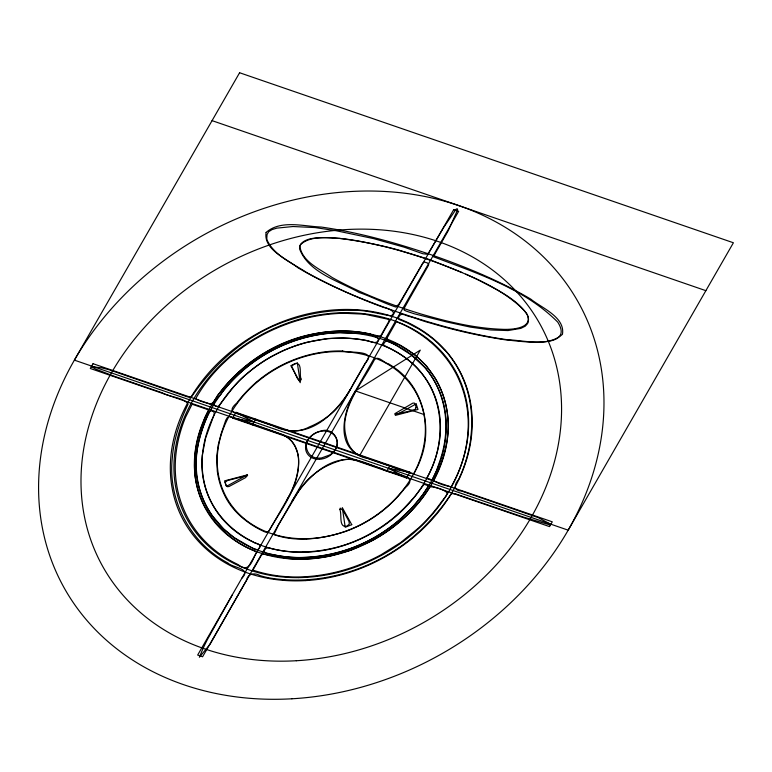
<?xml version="1.0" encoding="UTF-8"?>
<svg xmlns="http://www.w3.org/2000/svg" width="772" height="772" viewBox="0 0 772 772"><rect width="100%" height="100%" fill="white"/><g stroke="black" fill="none" stroke-linecap="round" stroke-linejoin="round"><path stroke-width="1.16" d="M470.775 438.506L470.457 440.822A161.358 132.176 -28.7 0 1 461.299 473.477L460.363 475.735M441.314 456.773L436.441 470.756L432.088 480.078L427.273 478.09A1.438 1.177 -28.7 0 1 427.099 477.405C444.633 446.361 445.357 405.097 423.519 375.781A114.179 93.537 -28.7 0 0 410.212 361.634A144.711 118.541 -28.7 0 0 390.651 348.712L383.607 345.152A1.033 0.849 -28.7 0 1 383.52 344.756L383.954 343.492A9.428 7.72 -28.7 0 1 384.485 342.536L386.27 340.906L388.779 341.871A62.117 50.884 -28.7 0 1 395.882 345.152L411.109 354.84L424.089 366.768M418.144 465.429L414.139 473.419A1.033 0.849 -28.7 0 1 413.676 473.564L409.285 472.869L367.134 458.278C356.008 456.638 348.336 447.731 346.203 437.01A58.305 47.758 -28.7 0 1 344.746 422.988C347.101 399.201 363.747 380.49 374.333 359.926C377.952 354.753 384.331 363.284 388.48 363.815A128.799 105.503 -28.7 0 1 396.567 369.219C422.979 388.673 431.963 426.337 421.522 456.773A112.915 92.495 -28.7 0 1 418.144 465.429M287.145 499.387C298.272 480.888 307.758 446.341 282.87 434.8M355.419 390.922C344.293 409.421 334.807 443.968 359.694 455.509L420.277 350.131L355.419 390.922L424.552 414.718M232.333 594.836L207.803 638.82A174.839 143.216 -28.7 0 0 202.669 649.368L199.369 657.233L210.052 644.282L246.5 580.293C247.831 573.384 254.702 572.486 260.067 575.622A96.104 78.725 -28.7 0 0 271.464 578.276C324.732 586.257 380.509 567.439 419.775 531.011A207.388 169.879 -28.7 0 0 443.852 504.406M232.661 418.086L235.971 412.335L409.903 472.223L406.603 477.974L232.661 418.086L254.065 422.014L235.971 412.335M252.415 424.88L255.725 419.138M386.849 471.171L390.149 465.419M241.925 578.151C252.068 568.028 232.565 567.931 227.962 563.02C190.443 543.353 167.543 500.024 172.32 457.892C173.642 439.046 180.165 420.952 188.127 404.017C183.408 397.3 169.493 397.146 162.188 392.774L113.928 376.128L95.882 369.18L91.289 366.671L101.479 367.79L109.199 369.759L187.268 396.827L190.52 397.387A2.123 1.737 -28.7 0 0 191.408 397.088C215.89 361.325 250.398 331.294 292.839 318.981A160.885 131.79 -28.7 0 1 351.472 310.363C364.944 309.63 377.962 313.808 390.931 315.873C398.275 312.042 387.573 308.115 383.838 307.507C357.301 297.886 331.535 286.065 306.745 272.584C292.877 263.348 274.871 256.179 267.18 240.314A16.395 13.433 -28.7 0 1 266.794 238.471L267.044 234.563L268.695 231.696L272.005 229.612L276.858 228.126L292.993 226.524L315.024 227.566L336.119 230.722L373.503 238.606L404.113 247.156L422.863 253.737L426.897 254.21L428.721 252.685L443.813 227.238L456.059 209.28A2.297 1.882 -28.7 0 1 456.706 208.894L457.4 208.855L457.555 209.752A3.725 3.049 -28.7 0 1 457.4 210.302L448.329 230.567L433.372 256.729C476.913 273.288 524.217 288.4 557.751 322.127C575.787 350.613 517.394 340.761 504.859 339.757C479.634 335.916 454.718 330.358 430.342 323.014C422.767 321.191 415.597 317.929 408.002 316.124C405.31 315.179 400.919 312.563 399.172 316.24A7.749 6.35 -28.7 0 0 398.699 317.244L398.4 318.614L399.114 319.512L406.834 322.599L418.704 328.93A160.412 131.404 -28.7 0 1 437.705 343.048L444.884 350.285M350.478 389.213C337.248 411.003 313.596 435.977 285.621 430.004M292.086 501.086C305.316 479.306 328.978 454.322 356.944 460.295M443.813 504.386L451.263 493.974A2.248 1.843 -28.7 0 1 451.996 493.617L455.403 493.839L522.847 516.893L550.455 525.057L549.066 523.377L538.441 517.694L461.473 491.04C453.54 491.031 454.1 484.391 458.443 479.759A72.558 59.434 -28.7 0 0 460.373 475.745M405.02 487.923C422.168 473.969 388.644 474.481 382.526 468.874C369.489 465.072 356.596 457.13 342.546 459.967C333.118 462.64 323.97 466.626 316.144 472.589A64.935 53.191 -28.7 0 0 306.069 481.574L302.614 485.549A57.099 46.774 -28.7 0 0 299.218 490.172L278.509 524.854L273.944 534.562C296.766 542.755 322.561 538.779 345.113 531.58A106.941 87.603 -28.7 0 0 384.736 509.095A113.899 93.306 -28.7 0 0 404.991 487.914M236.724 373.928C258.34 353.499 285.524 338.821 314.937 333.678A141.749 116.118 -28.7 0 1 343.067 331.014L348.529 331.111A115.588 94.676 -28.7 0 1 370.039 334.093M256.169 382.343C268.173 371.959 282.147 363.93 297.056 358.536A111.795 91.579 -28.7 0 1 342.633 350.97M342.633 350.961C349.185 353.422 378.155 349.475 365.146 363.294L354.203 382.323C347.313 395.756 338.879 408.832 326.218 417.565A63.873 52.322 -28.7 0 1 309.447 426.877C297.847 433.237 284.598 431.432 273.143 425.912L246.007 416.571C238.529 413.174 224.777 413.31 236.821 402.994A121.571 99.588 -28.7 0 1 256.14 382.323M339.41 238.451C326.788 237.622 311.454 235.585 300.945 244.116A6.272 5.134 -28.7 0 0 299.941 245.814M409.903 472.223L388.499 468.295L406.603 477.974M370.058 334.064C374.063 335.637 380.866 338.831 382.468 332.655L388.75 321.615L389.049 320.283L388.345 319.299L364.461 314.175L343.656 313.258A162.265 132.919 -28.7 0 0 312.351 316.81C265.095 326.614 219.296 356.346 195.75 398.603C199.736 401.508 205.072 402.415 209.752 403.92C215.089 403.824 215.899 395.891 219.634 392.929A74.903 61.355 -28.7 0 1 220.86 391.298A132.755 108.746 -28.7 0 1 236.734 373.938M212.059 120.635L705.869 290.668M461.994 272.535L429.666 259.624L397.368 249.703A454.081 371.959 -28.7 0 0 339.419 238.413M465.719 274.147C485.221 282.504 504.434 292.366 520.299 306.658C524.265 310.556 529.64 315.43 528.309 321.625A9.505 7.788 -28.7 0 1 527.459 323.748L525.259 326.17L520.868 328.37L508.015 330.561L490.78 329.962L470.447 327.116L446.824 321.992L414.371 313.808L406.304 311.126L404.238 310.151L403.824 308.925L407.664 302.016A68.409 56.038 -28.7 0 0 408.465 300.549L428.46 265.327L428.711 264.024L427.505 263.011L424.455 262.007L422.728 263.184L399.385 303.406L396.258 306.938A1.322 1.081 -28.7 0 1 395.718 307.015C383.327 302.952 371.506 296.67 359.086 292.463C338.831 281.085 308.346 272.574 299.536 248.777C299.237 241.617 307.96 238.924 313.712 238.258C337.827 235.875 361.875 241.414 385.238 246.77C417.324 254.914 448.754 265.867 478.64 280.12C495.971 289.403 515.609 297.847 527.228 314.445C533.51 328.872 510.784 329.789 501.771 329.277C474.394 328.283 447.577 321.683 421.377 314.108C390.526 304.718 360.157 293.157 331.97 277.38C320.332 269.225 302.576 262.19 299.893 246.644M444.99 350.198A156.34 128.065 -28.7 0 1 470.621 438.515M424.224 366.671A131.182 107.462 -28.7 0 1 441.237 456.763M195.905 461.627C195.451 475.137 198.298 488.676 203.885 500.97A137.32 112.48 -28.7 0 0 212.454 515.879L223.619 528.897L234.35 537.727L254.191 549.095L257.645 549.703L259.392 548.033A5.674 4.642 -28.7 0 0 259.865 546.808C260.453 542.948 254.683 543.797 252.705 541.703C228.464 529.775 208.874 507.416 203.596 480.541A117.373 96.143 -28.7 0 1 202.225 455.538L205.574 438.187L214.336 413.956L213.728 411.553L210.669 410.704A1.515 1.245 -28.7 0 0 210.08 410.965L208.768 412.75A63.873 52.322 -28.7 0 0 206.983 416.793C201.289 431.133 196.551 446.11 195.905 461.627M225.27 482.268L225.549 483.976A11.541 9.447 -28.7 0 0 226.138 485.308L227.412 486.746L229.101 486.485L245.457 477.694L247.6 475.388L227.47 480.531L225.27 482.268M386.656 338.792L388.094 340.442L399.481 345.007L415.654 355.236L426.366 365.764L434.906 377.749A134.54 110.213 -28.7 0 1 447.48 414.082C450.713 437.164 443.755 460.112 433.536 480.58L435.466 481.651A64.838 53.114 -28.7 0 0 443.003 484.893L451.089 486.9C466.163 460.759 472.252 429.126 465.516 399.5A158.202 129.59 -28.7 0 0 454.061 370.068C441.266 347.825 420.103 330.976 396.335 321.673L386.656 338.792M301.061 379.1C300.54 384.166 296.651 377.653 296.023 375.52A49.669 40.684 -28.7 0 1 295.599 374.632L294.248 371.66A36.767 30.118 -28.7 0 0 293.804 370.792L291.671 366.16L294.228 363.95A10.297 8.434 -28.7 0 1 295.869 363.38C302.556 363.052 299.082 374.488 301.061 379.1M306.33 444.913C306.021 450.298 309.302 456.155 314.696 457.622A18.364 15.044 -28.7 0 0 321.606 457.931L329.644 455.007A16.106 13.192 -28.7 0 0 334.064 451.195C343 442.25 332.664 426.511 320.843 431.104A17.881 14.649 -28.7 0 0 314.88 433.439C310.74 435.91 306.793 439.886 306.33 444.913M216.7 456.58L217.279 471.074A111.95 91.704 -28.7 0 0 223.938 493.848C231.282 510.273 245.583 522.258 261.332 530.267C263.503 531.136 266.33 533.404 268.54 531.57C281.587 508.594 300.472 485.829 298.561 458.037A56.684 46.436 -28.7 0 0 297.297 452.083L295.068 446.37L291.835 441.362L288.294 438.004L282.996 434.723L240.14 419.447L229.091 416.533L227.19 417.739L225.733 420.248L221.159 433.642L218.196 445.116L216.7 456.58M416.04 407.722L415.075 409.421L409.372 411.051A38.484 31.527 -28.7 0 1 407.085 411.698L394.743 414.294A2.885 2.364 -28.7 0 1 395.148 413.493L412.702 403.187L414.294 403.013L415.375 404.702A15.112 12.381 -28.7 0 1 415.847 406.236L416.04 407.722M339.844 509.452C342.121 514.499 338.609 526.523 345.779 526.465A9.689 7.932 -28.7 0 0 347.014 525.973L349.291 524.188L349.05 521.592L343.347 510.861L340.22 508.121L339.844 509.452M378.57 339.111C377.508 345.567 369.788 341.031 365.87 340.336A168.228 137.802 -28.7 0 0 343.366 338.107L327.965 338.541L307.073 342.237A124.9 102.309 -28.7 0 0 281.577 351.328L271.908 356.23A116.408 95.361 -28.7 0 0 260.067 363.573A121.822 99.791 -28.7 0 0 247.715 373.108C235.807 382.198 227.663 394.936 218.476 406.284A1.911 1.563 -28.7 0 1 217.752 406.506L216.15 406.284A24.057 19.705 -28.7 0 1 215.427 406.033C210.254 402.424 220.802 396.576 221.863 392.494A149.864 122.758 -28.7 0 1 238.635 374.295C258.359 355.68 283.073 342.507 309.495 336.409A134.917 110.512 -28.7 0 1 340.433 332.529C350.382 333.842 371.757 331.497 378.57 339.111M264.111 551.324C265.607 554.875 271.397 553.929 274.678 555A126.048 103.255 -28.7 0 0 296.13 557.538C327.376 557.818 358.922 548.853 384.707 531.011A139.124 113.966 -28.7 0 0 398.902 520.251L411.679 508.15L422.535 495.026L428.47 485.868L424.687 484.44A1.969 1.612 -28.7 0 0 423.828 484.662L416.677 494.109A99.221 81.282 -28.7 0 1 413.956 497.477L403.495 508.806L394.994 516.584A128.306 105.098 -28.7 0 1 369.383 534.214C346.898 546.711 320.978 552.733 295.29 551.941A122.381 100.244 -28.7 0 1 273.954 549.182C271.213 548.902 267.083 546.248 265.095 549.268A8.598 7.044 -28.7 0 0 264.564 550.156L264.111 551.324M447.393 492.97L445.936 496.126L441.111 502.321A145.503 119.187 -28.7 0 1 418.52 528.038L400.707 542.533L381.156 554.701A157.72 129.194 -28.7 0 1 338.667 571.463C310.682 578.643 280.516 579.444 252.927 570.112L261.187 555.541L262.75 553.968L288.072 558.465A134.511 110.184 -28.7 0 0 331.777 555.579L350.777 550.233L372.49 540.429A134.791 110.415 -28.7 0 0 388.818 530.248C404.962 518.485 419.669 504.029 429.85 486.756C435.562 487.045 443.205 489.139 447.393 492.97M256.478 552.26C251.836 560.935 249.539 573.625 238.123 564.583A53.837 44.101 -28.7 0 1 235.856 563.473C212.474 552.154 193.212 532.583 183.369 508.391A152.074 124.572 -28.7 0 1 176.441 450.327A154.902 126.888 -28.7 0 1 185.627 417.121L191.871 404.634A1.361 1.11 -28.7 0 1 192.479 404.364L208.643 409.893L205.072 417.266L200.498 429.888A126.743 103.815 -28.7 0 0 194.65 461.743C192.46 501.81 220.068 537.833 256.362 551.671A1.332 1.09 -28.7 0 1 256.478 552.26M266.108 232.43C263.175 249.636 286.914 258.803 297.78 267.662C329.239 286.267 363.274 300.057 397.696 312.11C433.41 324.211 469.945 334.382 507.329 339.728C525.018 340.375 547.744 347.217 562.45 334.344C565.384 317.138 541.645 307.96 530.769 299.111C499.31 280.506 465.275 266.707 430.853 254.663C395.139 242.553 358.604 232.391 321.22 227.045C303.541 226.389 280.805 219.557 266.108 232.43M239.6 72.742L74.382 360.138L568.182 530.171L733.4 242.765L239.6 72.742M93.045 363.699L90.285 368.485L549.529 526.61L552.279 521.824L93.045 363.699M453.743 209.588L197.661 655.061L202.592 656.76L458.674 211.296L453.743 209.588M247.252 474.896L226.428 486.379L224.575 480.879L247.252 474.896M416.147 403.92L395.312 415.413L417.999 409.43L416.147 403.92M297.345 363.014L290.812 365.638L300.26 382.68L297.345 363.014M351.752 524.671L345.229 527.286L342.305 507.619L351.752 524.671M306.281 559.111A132.022 108.148 -28.7 0 0 437.927 383.327A132.022 108.148 -28.7 0 0 219.644 393.016A132.022 108.148 -28.7 0 0 306.281 559.111M303.493 557.538A130.082 106.555 -28.7 0 0 437.377 386.54A130.082 106.555 -28.7 0 0 222.983 391.375A130.082 106.555 -28.7 0 0 303.493 557.538M302.971 552.269A123.954 101.537 -28.7 0 0 432.407 390.362A123.954 101.537 -28.7 0 0 228.473 392.832A123.954 101.537 -28.7 0 0 302.971 552.269M306.629 538.692A108.273 88.693 -28.7 0 0 417.855 396.248A108.273 88.693 -28.7 0 0 239.368 400.514A108.273 88.693 -28.7 0 0 306.629 538.692M319.502 459.301A16.395 13.433 -28.7 0 0 335.743 437.415A16.395 13.433 -28.7 0 0 308.617 438.747A16.395 13.433 -28.7 0 0 319.502 459.301M298.436 577.62A153.29 125.575 -28.7 0 0 458.78 377.547A153.29 125.575 -28.7 0 0 206.626 380.287A153.29 125.575 -28.7 0 0 298.436 577.62M305.596 580.592A157.034 128.635 -28.7 0 0 459.147 369.971A157.034 128.635 -28.7 0 0 199.099 384.89A157.034 128.635 -28.7 0 0 305.596 580.592M291.912 698.785A294.074 240.883 -28.7 0 0 579.463 304.371A294.074 240.883 -28.7 0 0 92.476 332.307A294.074 240.883 -28.7 0 0 291.912 698.785M296.323 660.736A249.964 204.754 -28.7 0 0 540.738 325.485A249.964 204.754 -28.7 0 0 126.791 349.233A249.964 204.754 -28.7 0 0 296.323 660.736"/></g></svg>
